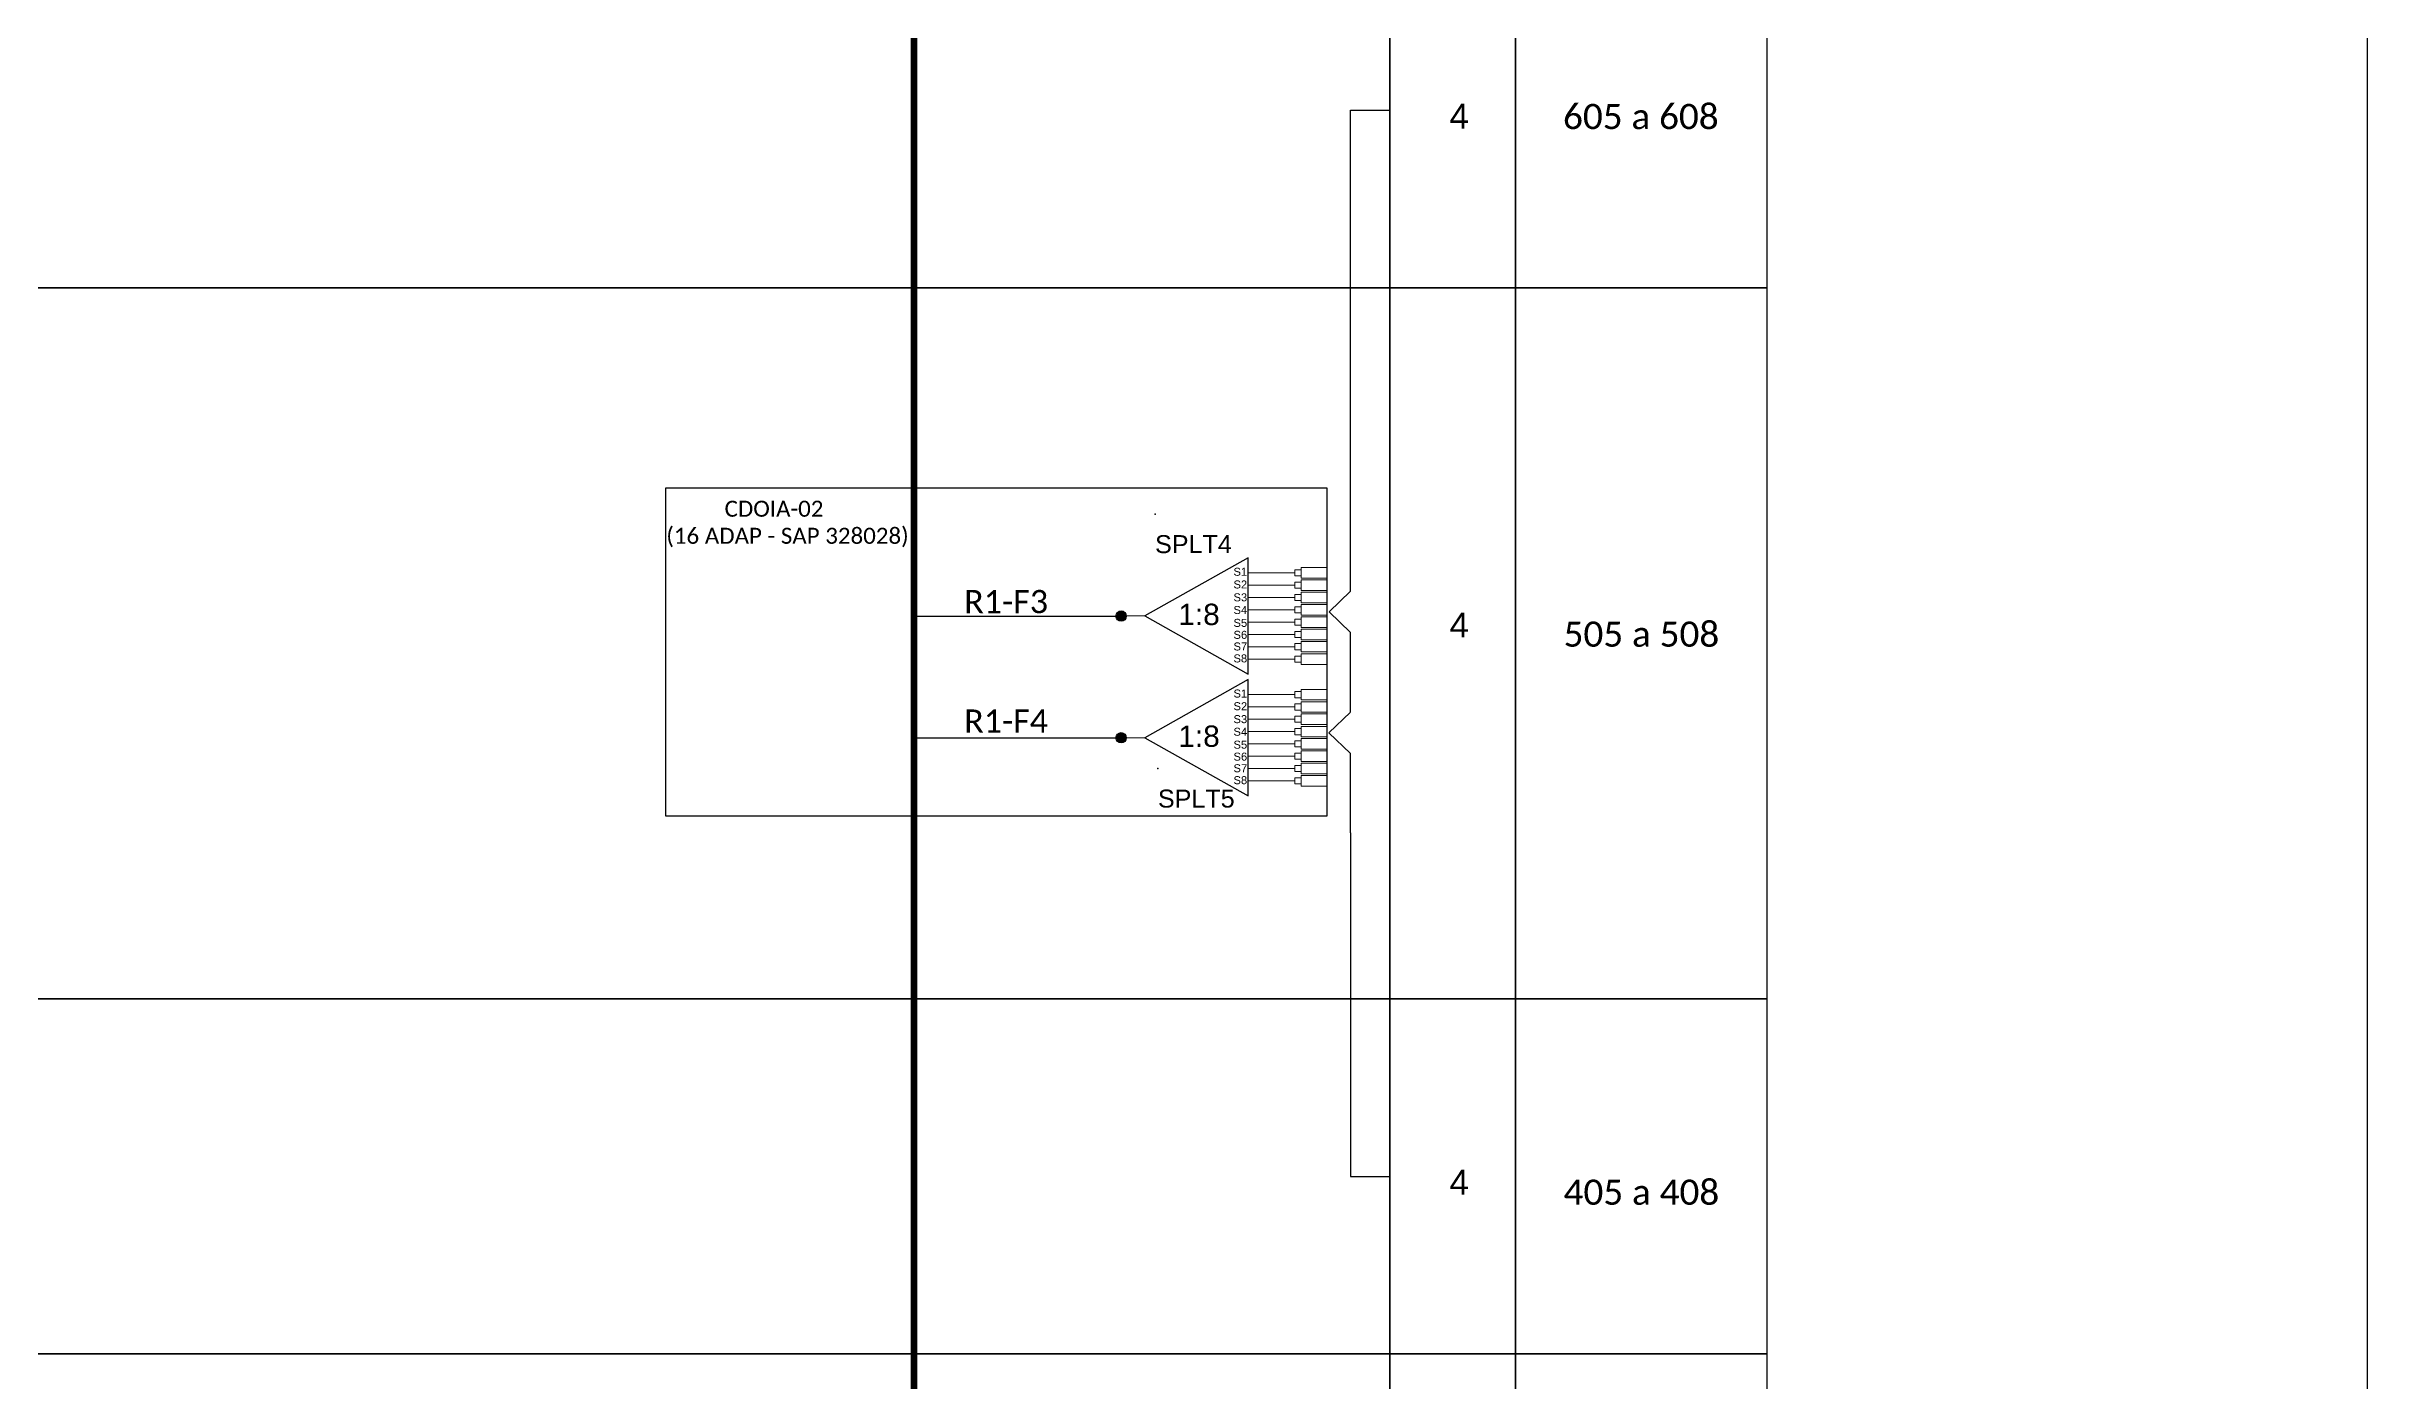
# Model space of a CAD drawing. Header units: metres. Extents: x 1 to 842, y 0 to 594.
# Drawn here: x 720 to 841.8, y 419.4 to 489.4 of the extents above; entities that cross this region are included whole.
import ezdxf
from ezdxf.enums import TextEntityAlignment as Align

# ---------------------------------------------------------------- set-up
doc = ezdxf.new("R2010")
doc.units = ezdxf.units.M
doc.styles.add('ARIAL', font='arial.ttf')
doc.styles.add('WMF-Calibri0', font='CALIBRI.TTF')

# ---------------------------------------------------------------- blocks, each defined once
blk = doc.blocks.new('SPLT_1-8_SC-APC')
at = {"color": 1}
blk.add_lwpolyline([(-7.37, -2.1), (-17.04, -7.55), (-7.37, -13), (-7.37, -2.1)], dxfattribs=at)
at = {"color": 3, "lineweight": 0}
for points in [[(-2.99, -3.51), (-7.37, -3.51)], [(-2.41, -3.02), (-2.41, -4)], [(-2.41, -3.02), (0, -3.02)], [(-2.41, -4), (0, -4)], [(-2.41, -4.17), (-2.41, -5.16)], [(-2.41, -4.17), (0, -4.17)], [(-7.37, -4.66), (-2.99, -4.66)], [(-7.37, -5.82), (-2.99, -5.82)], [(-2.41, -5.16), (0, -5.16)], [(-2.41, -5.32), (-2.41, -6.31)], [(-2.41, -5.32), (0, -5.32)], [(-2.41, -6.31), (0, -6.31)], [(-2.41, -6.48), (-2.41, -7.46)], [(-2.41, -6.48), (0, -6.48)], [(-7.37, -6.97), (-2.99, -6.97)], [(-7.37, -8.12), (-2.99, -8.12)], [(-2.41, -7.46), (0, -7.46)], [(-2.41, -7.63), (-2.41, -8.62)], [(-2.41, -7.63), (0, -7.63)], [(-2.41, -8.62), (0, -8.62)], [(-7.37, -9.28), (-2.99, -9.28)], [(-7.37, -10.43), (-2.99, -10.43)], [(-2.41, -8.78), (-2.41, -9.77)], [(-2.41, -8.78), (0, -8.78)], [(-2.41, -9.77), (0, -9.77)], [(-2.41, -9.94), (-2.41, -10.92)], [(-2.41, -9.94), (0, -9.94)], [(-7.37, -11.58), (-2.99, -11.58)], [(-2.41, -10.92), (0, -10.92)], [(-2.41, -11.09), (-2.41, -12.08)], [(-2.41, -11.09), (0, -11.09)], [(-2.41, -12.08), (0, -12.08)]]:
    blk.add_lwpolyline(points, dxfattribs=at)
for points in [[(-2.99, -3.22), (-2.41, -3.22), (-2.41, -3.8), (-2.99, -3.8)], [(-2.99, -4.38), (-2.41, -4.38), (-2.41, -4.95), (-2.99, -4.95)], [(-2.99, -5.53), (-2.41, -5.53), (-2.41, -6.1), (-2.99, -6.1)], [(-2.99, -6.68), (-2.41, -6.68), (-2.41, -7.26), (-2.99, -7.26)], [(-2.99, -7.84), (-2.41, -7.84), (-2.41, -8.41), (-2.99, -8.41)], [(-2.99, -8.99), (-2.41, -8.99), (-2.41, -9.56), (-2.99, -9.56)], [(-2.99, -10.14), (-2.41, -10.14), (-2.41, -10.72), (-2.99, -10.72)], [(-2.99, -11.3), (-2.41, -11.3), (-2.41, -11.87), (-2.99, -11.87)]]:
    blk.add_lwpolyline(points, close=True, dxfattribs=at)
at = {"color": 1, "lineweight": 0}
blk.add_lwpolyline([(-17.04, -7.55), (-19.26, -7.55)], dxfattribs=at)
at = {"color": 1, "style": 'ARIAL'}
for s, height, p in [('S1', 0.75, (-8.74, -3.78)), ('S2', 0.75, (-8.74, -4.97)), ('1:8', 2, (-13.91, -8.4)), ('S3', 0.75, (-8.74, -6.18)), ('S4', 0.75, (-8.74, -7.36)), ('S5', 0.75, (-8.74, -8.57)), ('S6', 0.75, (-8.74, -9.69)), ('S7', 0.75, (-8.74, -10.78)), ('S8', 0.75, (-8.74, -11.9))]:
    blk.add_text(s, height=height, dxfattribs=at).set_placement(p)
blk = doc.blocks.new('SPLITTER_')
blk.add_point((0, 0))
at = {"style": 'ARIAL', "flags": 4}
blk.add_attdef('SPLT', (0, -3.26), '', height=1.5, dxfattribs=at)

msp = doc.modelspace()

# ---------------------------------------------------------------- hatches: boundary and pattern name
h = msp.add_hatch(color=3)
h.dxf.hatch_style = 1
edge = h.paths.add_edge_path()
edge.add_arc((776.38, 459.48), 0.271, 0, 360)
h = msp.add_hatch(color=3)
h.dxf.hatch_style = 1
edge = h.paths.add_edge_path()
edge.add_arc((776.38, 453.09), 0.271, 0, 360)

# ---------------------------------------------------------------- linework, layer by layer
at = {"color": 7}
msp.add_lwpolyline([(0.79, 0.21), (841.79, 0.21), (841.79, 594.21), (0.79, 594.21)], close=True, dxfattribs=at)
at = {"color": 5, "const_width": 0.346}
msp.add_lwpolyline([(765.51, 536.34), (765.51, 331.57), (779.33, 331.57)], dxfattribs=at)
for points in [[(790.48, 476.7), (614.47, 476.7), (614.47, 495.34), (790.48, 495.34)], [(790.48, 495.34), (790.48, 476.7)], [(790.48, 439.4), (614.47, 439.4), (614.47, 476.7), (790.48, 476.7)], [(790.48, 476.7), (790.48, 439.4)], [(790.48, 420.76), (614.47, 420.76), (614.47, 439.4), (790.48, 439.4)], [(790.48, 439.4), (790.48, 420.76)], [(790.48, 402.11), (614.47, 402.11), (614.47, 420.76), (790.48, 420.76)], [(790.48, 420.76), (790.48, 402.11)]]:
    msp.add_lwpolyline(points)
for points in [[(790.48, 495.34), (797.08, 495.34), (797.08, 476.7), (790.48, 476.7)], [(797.08, 495.34), (810.26, 495.34), (810.26, 476.7), (797.08, 476.7)], [(790.48, 476.7), (797.08, 476.7), (797.08, 439.4), (790.48, 439.4)], [(797.08, 476.7), (810.26, 476.7), (810.26, 439.4), (797.08, 439.4)], [(790.48, 439.4), (797.08, 439.4), (797.08, 420.76), (790.48, 420.76)], [(797.08, 439.4), (810.26, 439.4), (810.26, 420.76), (797.08, 420.76)], [(790.48, 420.76), (797.08, 420.76), (797.08, 402.11), (790.48, 402.11)], [(797.08, 420.76), (810.26, 420.76), (810.26, 402.11), (797.08, 402.11)]]:
    msp.add_lwpolyline(points, close=True)
at = {"color": 3}
for points in [[(788.42, 460.79), (788.42, 486.02), (790.48, 486.02)], [(788.42, 460.79), (787.29, 459.7), (788.42, 458.61)], [(788.42, 454.45), (788.42, 458.61)], [(788.42, 454.44), (787.28, 453.35), (788.42, 452.26)], [(788.42, 448.1), (788.42, 452.26)], [(788.42, 448.1), (788.42, 430.08), (790.48, 430.08)]]:
    msp.add_lwpolyline(points, dxfattribs=at)
at = {"color": 1}
msp.add_lwpolyline([(752.48, 466.2), (787.17, 466.2), (787.17, 448.98), (752.48, 448.98)], close=True, dxfattribs=at)
at = {"color": 5}
for points in [[(765.51, 459.48), (776.38, 459.48)], [(765.51, 453.09), (776.38, 453.09)]]:
    msp.add_lwpolyline(points, dxfattribs=at)
at = {"color": 3}
for centre in [(776.38, 459.48), (776.38, 453.09)]:
    msp.add_circle(centre, 0.271, dxfattribs=at)

# ---------------------------------------------------------------- block references
ref = msp.add_blockref('SPLITTER_', (778.16, 464.83), dxfattribs=dict(xscale=0.628992000000143, yscale=0.628992000000143, zscale=0.628992000000143))
ref.add_attrib('SPLT', 'SPLT4', (778.16, 462.78), dxfattribs={"height": 0.943, "style": 'ARIAL'})
at = {"color": 3, "xscale": 0.5600000000001308, "yscale": 0.5600000000001308, "zscale": 0.5600000000001308}
for p in [(787.17, 463.71), (787.17, 457.32)]:
    msp.add_blockref('SPLT_1-8_SC-APC', p, dxfattribs=at)
ref = msp.add_blockref('SPLITTER_', (778.31, 451.48), dxfattribs=dict(xscale=0.628992000000143, yscale=0.628992000000143, zscale=0.628992000000143))
ref.add_attrib('SPLT', 'SPLT5', (778.31, 449.43), dxfattribs={"height": 0.943, "style": 'ARIAL'})

# ---------------------------------------------------------------- texts
at = {"style": 'WMF-Calibri0'}
for s, p in [('605 a 608', (799.57, 485.03)), ('505 a 508', (799.6, 457.87)), ('405 a 408', (799.6, 428.59))]:
    msp.add_text(s, height=1.319, dxfattribs=at).set_placement(p)
at = {"color": 1, "style": 'WMF-Calibri0'}
msp.add_text('CDOIA-02', height=0.84, dxfattribs=at).set_placement((755.57, 464.69))
msp.add_text('(16 ADAP - SAP 328028)', height=0.84, dxfattribs=at).set_placement((758.87, 463.27), align=Align.CENTER)
at = {"color": 5, "style": 'WMF-Calibri0'}
for s, p in [('R1-F3', (768.14, 459.63)), ('R1-F4', (768.14, 453.36))]:
    msp.add_text(s, height=1.217, dxfattribs=at).set_placement(p)
at = {"style": 'ARIAL', "flags": 12}
for p in [(794.12, 485.71), (794.12, 459.01), (794.12, 429.77)]:
    msp.add_attdef('4', text='XX', height=1.31, dxfattribs=at).set_placement(p, align=Align.MIDDLE_CENTER)

doc.saveas('drawing.dxf')
